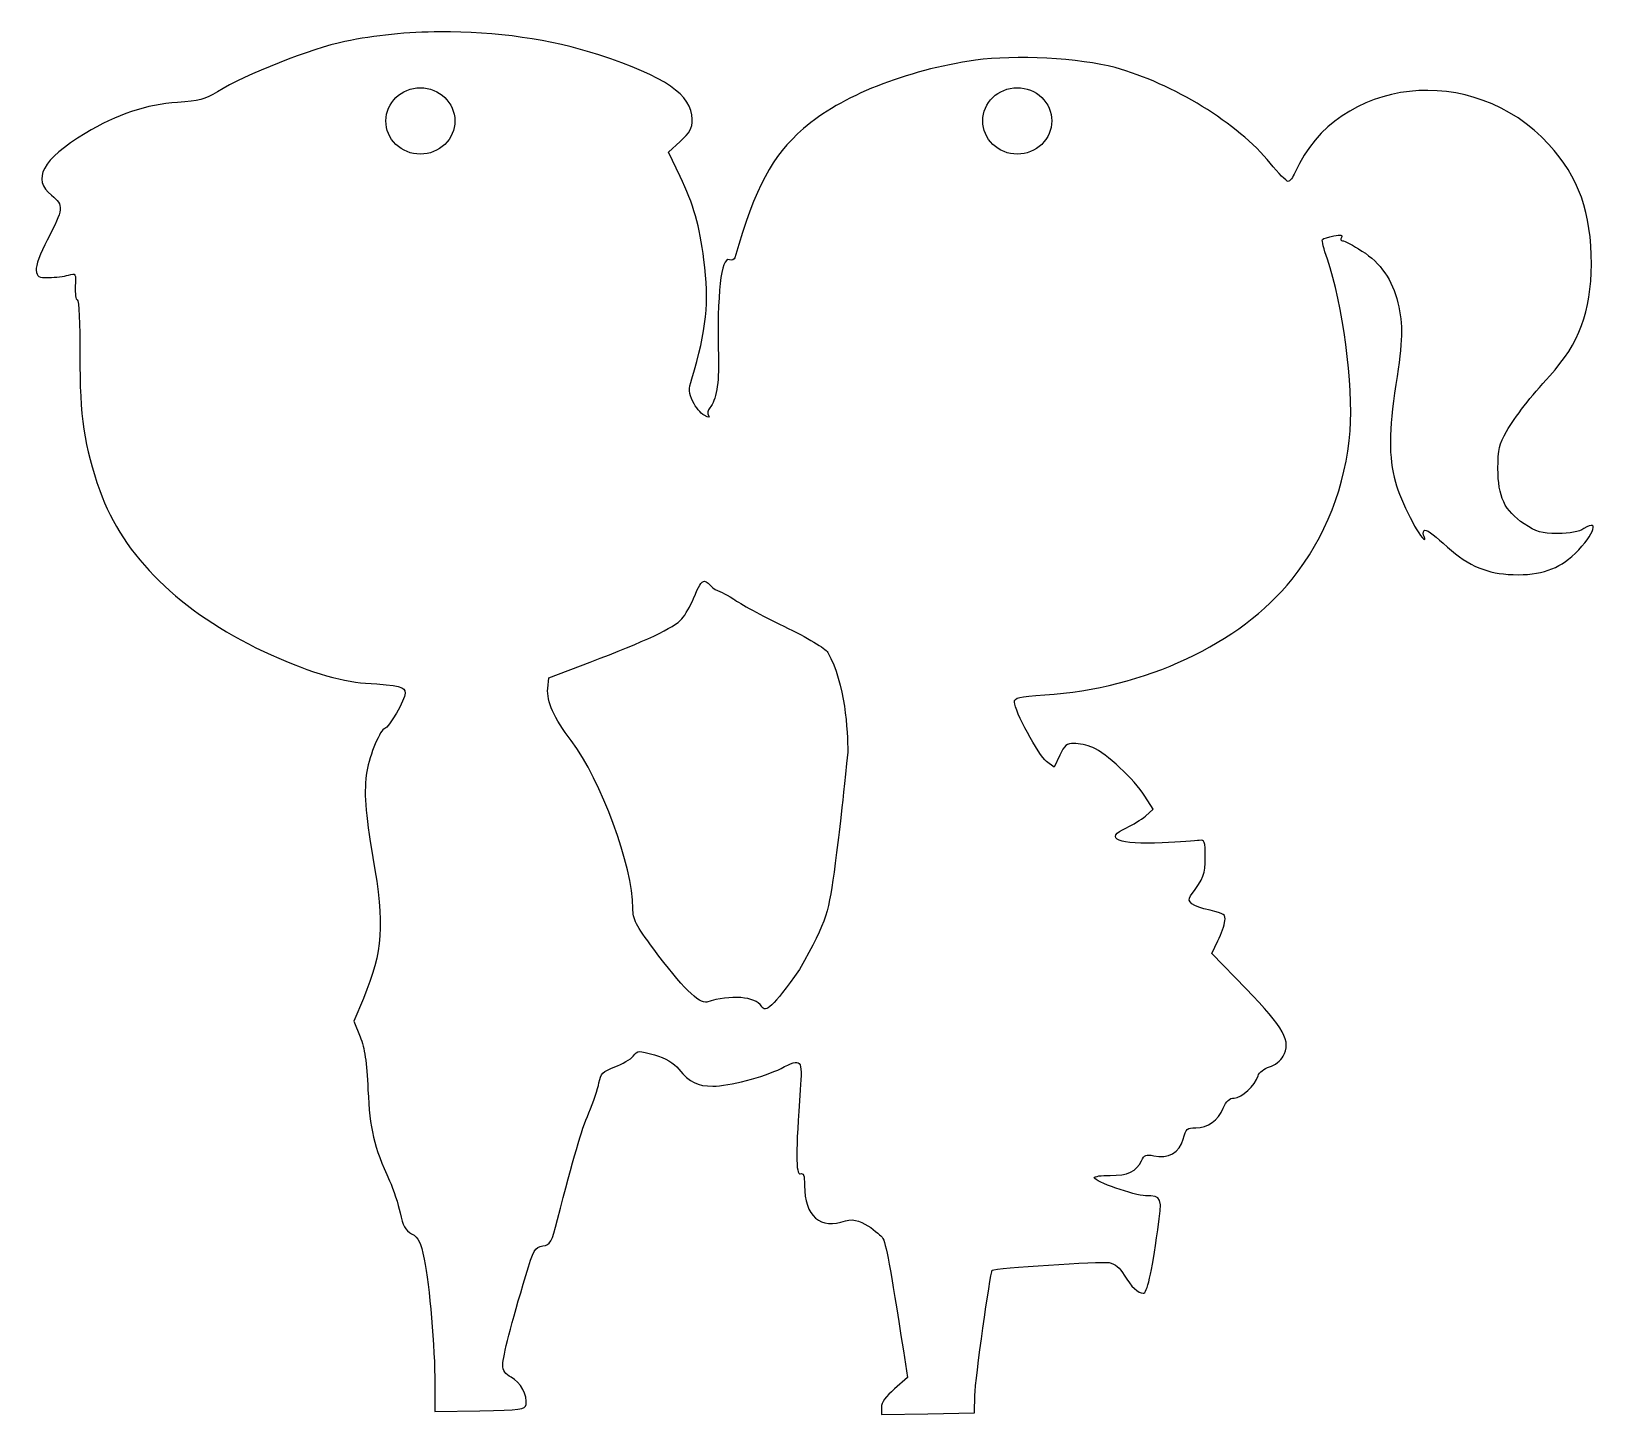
# Model space of a CAD drawing. Extents: x 7.7 to 48, y 5.3 to 40.9.
import ezdxf

# ---------------------------------------------------------------- set-up
doc = ezdxf.new("R2010")
doc.units = 0
doc.layers.get('0').update_dxf_attribs({"linetype": 'CONTINUOUS'})

msp = doc.modelspace()

# ---------------------------------------------------------------- linework, layer by layer
at = {"color": 1}
for points in [[(18.196167, 40.873164), (18.196167, 40.873164)], [(17.681884, 39.435044), (17.681884, 39.435044)], [(33.016142, 39.435044), (33.016142, 39.435044)], [(24.354896, 37.154115), (24.05283, 37.779743), (24.358203, 38.055903)], [(24.984935, 26.752132), (24.984935, 26.752132)], [(20.955, 23.997708), (20.979254, 24.275519), (22.042548, 24.676255)], [(34.107549, 22.280674), (33.962577, 21.972544), (33.770756, 22.123575)], [(36.310756, 20.721286), (36.510846, 20.893814), (36.296425, 21.228403)], [(38.897608, 16.280694), (38.018971, 17.191855), (38.173313, 17.515967)], [(16.217856, 16.035954), (15.975321, 15.447258), (16.134071, 15.04873)], [(30.090841, 6.976731), (30.197778, 6.293225), (29.861535, 6.00053)], [(18.055056, 6.120144), (18.053954, 5.415689), (19.212057, 5.436636)], [(29.525296, 5.52373), (29.525846, 5.52373), (29.525846, 5.339622), (30.721983, 5.360568), (31.918673, 5.381515), (31.926939, 5.837369)]]:
    msp.add_lwpolyline(points, dxfattribs=at)
for points in [[(18.196167, 40.873164), (17.352218, 40.867209), (16.518314, 40.784752), (15.744913, 40.623465)], [(22.267444, 40.278953), (21.03716, 40.680815), (19.60275, 40.883101), (18.196167, 40.873164)], [(15.744913, 40.623465), (14.880119, 40.443116), (13.185156, 39.775364), (12.469041, 39.332518)], [(24.663576, 38.626409), (24.663576, 39.24556), (23.972522, 39.721999), (22.267444, 40.278953)], [(31.946785, 40.142253), (30.146619, 39.884167), (28.471441, 39.218404), (27.524935, 38.38498)], [(35.52748, 39.952083), (34.638234, 40.195328), (32.945011, 40.285365), (31.946785, 40.142253)], [(39.517173, 37.495869), (38.685258, 38.518877), (37.021389, 39.543431), (35.52748, 39.952083)], [(46.674704, 37.979285), (44.732002, 40.104909), (41.244094, 39.723413), (40.156584, 37.266564)], [(12.469041, 39.332518), (12.145999, 39.132756), (11.992343, 39.091246), (11.444332, 39.056908)], [(16.794978, 38.582312), (16.795065, 39.053253), (17.192106, 39.434995), (17.681884, 39.435044)], [(17.681884, 39.435044), (18.171662, 39.434995), (18.568703, 39.053253), (18.568789, 38.582312)], [(32.129236, 38.582312), (32.129323, 39.053253), (32.526364, 39.434995), (33.016142, 39.435044)], [(33.016142, 39.435044), (33.251441, 39.435161), (33.477146, 39.345376), (33.643585, 39.18545)], [(33.643585, 39.18545), (33.810024, 39.025523), (33.903557, 38.808561), (33.903598, 38.582312)], [(11.444332, 39.056908), (10.644589, 39.006811), (9.886506, 38.752693), (9.07135, 38.260954)], [(17.054595, 37.979008), (16.888259, 38.139038), (16.794869, 38.35606), (16.794978, 38.582312)], [(18.568789, 38.582312), (18.568899, 38.35606), (18.475508, 38.139038), (18.309172, 37.979008)], [(24.358203, 38.055903), (24.614946, 38.287853), (24.663576, 38.378607), (24.663576, 38.626409)], [(27.524935, 38.38498), (26.694053, 37.653364), (26.307125, 36.926416), (25.760495, 35.067765)], [(32.388853, 37.979008), (32.222517, 38.139038), (32.129127, 38.35606), (32.129236, 38.582312)], [(33.903598, 38.582312), (33.903708, 38.355969), (33.810242, 38.138866), (33.643787, 37.978821)], [(9.07135, 38.260954), (7.96481, 37.593439), (7.689653, 37.08531), (8.209249, 36.6707)], [(17.681884, 37.729033), (17.446582, 37.729057), (17.220932, 37.818978), (17.054595, 37.979008)], [(18.309172, 37.979008), (18.142836, 37.818978), (17.917186, 37.729057), (17.681884, 37.729033)], [(33.016142, 37.729033), (32.78084, 37.729056), (32.55519, 37.818978), (32.388853, 37.979008)], [(33.643787, 37.978821), (33.477331, 37.818776), (33.251539, 37.728916), (33.016142, 37.729033)], [(47.764457, 34.901849), (47.768042, 36.215619), (47.43956, 37.142412), (46.674704, 37.979285)], [(24.966745, 35.017052), (24.857313, 35.889771), (24.700055, 36.439379), (24.354896, 37.154115)], [(39.971926, 37.026785), (39.929903, 37.029043), (39.725126, 37.240151), (39.517173, 37.495869)], [(40.156584, 37.266564), (40.097115, 37.13222), (40.013961, 37.024527), (39.971926, 37.026785)], [(8.209249, 36.6707), (8.525275, 36.418537), (8.515365, 36.320786), (8.096801, 35.521415)], [(8.096801, 35.521415), (7.917576, 35.17913), (7.800848, 34.858836), (7.814028, 34.745854)], [(40.982855, 35.027526), (40.891957, 35.288104), (40.834499, 35.518578), (40.855525, 35.539604)], [(40.855525, 35.539604), (40.87655, 35.560629), (41.007871, 35.600496), (41.147119, 35.628351)], [(41.147119, 35.628351), (41.329356, 35.664795), (41.385171, 35.654087), (41.346106, 35.590869)], [(41.346106, 35.590869), (41.316252, 35.542561), (41.329624, 35.503225), (41.375872, 35.503225)], [(41.375872, 35.503225), (41.422128, 35.503225), (41.645047, 35.384551), (41.871415, 35.239743)], [(25.622691, 35.016502), (25.40711, 35.099227), (25.29914, 34.135684), (25.340469, 32.50241)], [(41.871415, 35.239743), (42.35336, 34.931449), (42.655326, 34.496237), (42.794702, 33.908007)], [(7.814028, 34.745854), (7.833978, 34.574836), (7.870289, 34.553855), (8.140347, 34.557891)], [(24.654206, 31.953951), (25.037056, 33.224419), (25.106281, 33.904199), (24.966745, 35.017052)], [(25.760495, 35.067765), (25.745345, 35.01622), (25.683346, 34.993219), (25.622691, 35.016502)], [(41.567695, 30.621111), (41.656945, 31.787547), (41.377108, 33.897372), (40.982855, 35.027526)], [(46.694547, 32.033326), (47.456056, 32.866099), (47.761184, 33.683945), (47.764457, 34.901849)], [(8.140347, 34.557891), (8.307478, 34.560431), (8.532389, 34.588145), (8.639748, 34.619627)], [(8.639748, 34.619627), (8.830814, 34.675659), (8.834604, 34.669552), (8.816688, 34.330239)], [(8.816688, 34.330239), (8.806621, 34.139581), (8.829603, 33.983524), (8.867951, 33.983524)], [(8.867951, 33.983524), (8.907914, 33.983524), (8.936073, 33.375606), (8.934097, 32.559185)], [(42.794702, 33.908007), (42.930211, 33.33608), (42.921247, 32.951361), (42.74509, 31.810082)], [(8.934097, 32.559185), (8.930315, 30.984642), (9.042552, 30.224572), (9.447279, 29.08322)], [(25.340469, 32.50241), (25.357504, 31.829344), (25.284701, 31.410176), (25.116124, 31.207052)], [(24.68342, 31.36966), (24.575175, 31.596655), (24.570993, 31.677802), (24.654206, 31.953951)], [(45.586055, 30.603472), (45.809126, 30.987187), (46.207039, 31.500191), (46.694547, 32.033326)], [(42.74509, 31.810082), (42.556416, 30.587654), (42.55334, 29.981327), (42.732966, 29.297091)], [(24.973359, 31.017986), (24.882901, 31.066399), (24.752558, 31.22468), (24.68342, 31.36966)], [(25.116124, 31.207052), (25.068987, 31.150258), (25.054622, 31.064663), (25.084154, 31.016883)], [(25.084154, 31.016883), (25.123919, 30.952533), (25.095157, 30.952779), (24.973359, 31.017986)], [(40.076106, 26.806703), (40.931321, 27.867791), (41.460623, 29.221777), (41.567695, 30.621111)], [(45.365018, 29.65373), (45.365018, 30.144968), (45.395673, 30.275979), (45.586055, 30.603472)], [(46.038603, 28.229388), (45.53294, 28.567671), (45.365018, 28.922861), (45.365018, 29.65373)], [(9.447279, 29.08322), (10.045112, 27.397295), (11.507277, 25.96257), (13.658563, 24.950759)], [(42.732966, 29.297091), (42.853607, 28.837585), (43.363896, 27.830309), (43.476003, 27.830309)], [(47.260645, 27.387132), (47.787354, 27.850767), (48.027934, 28.404428), (47.573187, 28.106466)], [(43.46553, 27.906376), (43.439819, 27.948156), (43.440979, 28.017524), (43.467734, 28.060715)], [(43.476003, 27.830309), (43.496323, 27.830309), (43.491353, 27.864593), (43.46553, 27.906376)], [(43.467734, 28.060715), (43.495448, 28.105568), (43.706138, 27.963374), (43.959419, 27.728884)], [(46.895743, 27.982443), (46.471662, 27.982443), (46.359403, 28.014778), (46.038603, 28.229388)], [(47.573187, 28.106466), (47.447375, 28.024034), (47.219435, 27.982443), (46.895743, 27.982443)], [(43.959419, 27.728884), (44.534348, 27.196598), (45.005854, 26.970414), (45.623536, 26.930725)], [(45.623536, 26.930725), (46.351351, 26.883958), (46.845547, 27.021753), (47.260645, 27.387132)], [(24.70161, 26.31116), (24.830728, 26.622025), (24.89488, 26.759645), (24.984935, 26.752132)], [(24.984935, 26.752132), (25.038968, 26.747617), (25.102089, 26.690709), (25.194397, 26.587317)], [(33.722798, 23.832343), (36.295508, 23.999063), (38.732694, 25.13989), (40.076106, 26.806703)], [(24.4023, 25.787505), (24.488582, 25.887288), (24.623515, 26.123138), (24.70161, 26.31116)], [(25.194397, 26.587317), (25.373345, 26.459482), (25.472498, 26.475436), (25.731832, 26.295175)], [(25.731832, 26.295175), (25.87539, 26.186771), (26.454307, 25.873442), (27.018368, 25.598989)], [(22.042548, 24.676255), (23.445326, 25.204962), (24.210113, 25.565235), (24.4023, 25.787505)], [(27.018368, 25.598989), (27.638137, 25.297435), (28.085492, 25.031708), (28.14891, 24.927058)], [(13.658563, 24.950759), (14.697617, 24.462057), (15.615523, 24.174614), (16.269119, 24.133858)], [(28.14891, 24.927058), (28.600993, 24.127181), (28.65959, 22.901303), (28.660437, 22.360599)], [(16.269119, 24.133858), (17.14915, 24.078983), (17.294931, 24.042723), (17.294931, 23.877544)], [(17.294931, 23.877544), (17.294931, 23.718252), (16.862114, 22.968591), (16.770174, 22.968591)], [(21.555825, 22.658807), (21.118787, 23.239798), (20.926666, 23.667172), (20.955, 23.997708)], [(32.943933, 23.646584), (32.943933, 23.763673), (33.04663, 23.788525), (33.722798, 23.832343)], [(33.770756, 22.123575), (33.562699, 22.287233), (32.943933, 23.426784), (32.943933, 23.646584)], [(16.770174, 22.968591), (16.661794, 22.968591), (16.375713, 22.287978), (16.307153, 21.86671)], [(23.142222, 18.348302), (23.13677, 19.435589), (22.329073, 21.630857), (21.555825, 22.658807)], [(28.660437, 22.360599), (28.495385, 20.726962), (28.442347, 20.251601), (28.340733, 19.511919)], [(34.474658, 22.588801), (34.289749, 22.588801), (34.22832, 22.53727), (34.107549, 22.280674)], [(34.960828, 22.478007), (34.815484, 22.538735), (34.596711, 22.588801), (34.474658, 22.588801)], [(36.296425, 21.228403), (36.01801, 21.663087), (35.297288, 22.337426), (34.960828, 22.478007)], [(16.307153, 21.86671), (16.225575, 21.365475), (16.264464, 20.810536), (16.462595, 19.658542)], [(35.818521, 20.418117), (35.978869, 20.490423), (36.200582, 20.626618), (36.310756, 20.721286)], [(36.742356, 20.031716), (35.625413, 19.974684), (35.215661, 20.146267), (35.818521, 20.418117)], [(37.692101, 20.096206), (37.608535, 20.083252), (37.181073, 20.054124), (36.742356, 20.031716)], [(37.844236, 19.660195), (37.844326, 20.076736), (37.829899, 20.117542), (37.692101, 20.096206)], [(16.462595, 19.658542), (16.766937, 17.889068), (16.725027, 17.267592), (16.217856, 16.035954)], [(28.340733, 19.511919), (28.159428, 18.206489), (28.161674, 18.099679), (27.421306, 16.77293)], [(37.466103, 18.667456), (37.818791, 19.148115), (37.844174, 19.214476), (37.844236, 19.660195)], [(37.971566, 18.299244), (37.508454, 18.40436), (37.355007, 18.516055), (37.466103, 18.667456)], [(23.68076, 17.296584), (23.21215, 17.928294), (23.14369, 18.062118), (23.142222, 18.348302)], [(38.351353, 18.024187), (38.373338, 18.189166), (38.33521, 18.216705), (37.971566, 18.299244)], [(38.173313, 17.515967), (38.257991, 17.694331), (38.337922, 17.923279), (38.351353, 18.024187)], [(25.042261, 15.941147), (24.85096, 15.880427), (24.393981, 16.335118), (23.68076, 17.296584)], [(27.421306, 16.77293), (26.71798, 15.797798), (26.56021, 15.646733), (26.444002, 15.834761)], [(39.851211, 14.546572), (40.062161, 14.92668), (39.875087, 15.266851), (38.897608, 16.280694)], [(26.444002, 15.834761), (26.288822, 16.085857), (25.651139, 16.134396), (25.042261, 15.941147)], [(16.134071, 15.04873), (16.253123, 14.749732), (16.303828, 14.408342), (16.336367, 13.68392)], [(22.676445, 14.272065), (22.871052, 14.344272), (23.084507, 14.47117), (23.151042, 14.554287)], [(23.151042, 14.554287), (23.267864, 14.700225), (23.28638, 14.701221), (23.695091, 14.5824)], [(23.695091, 14.5824), (23.988627, 14.49707), (24.181776, 14.383625), (24.324579, 14.212536)], [(39.495126, 14.273169), (39.631538, 14.3136), (39.789317, 14.435057), (39.851211, 14.546572)], [(22.270751, 13.863616), (22.316326, 14.108097), (22.364429, 14.156298), (22.676445, 14.272065)], [(24.324579, 14.212536), (24.605923, 13.875453), (24.793938, 13.78189), (25.196602, 13.77873)], [(25.196602, 13.77873), (25.593779, 13.775625), (26.521241, 14.017247), (26.947261, 14.234583)], [(26.947261, 14.234583), (27.477568, 14.50513), (27.49943, 14.480252), (27.440048, 13.681162)], [(39.202981, 14.045517), (39.229764, 14.134648), (39.354419, 14.231465), (39.495126, 14.273169)], [(22.009475, 13.092464), (22.124856, 13.364086), (22.242322, 13.711132), (22.270751, 13.863616)], [(38.590581, 13.472253), (38.780915, 13.472253), (39.128519, 13.797782), (39.202981, 14.045517)], [(16.336367, 13.68392), (16.381328, 12.682928), (16.489794, 12.225141), (16.889236, 11.350075)], [(27.440048, 13.681162), (27.324498, 12.126381), (27.325149, 11.481743), (27.441701, 11.526464)], [(38.308909, 13.216489), (38.386385, 13.401909), (38.464036, 13.472253), (38.590581, 13.472253)], [(21.207457, 10.357335), (21.617632, 11.962926), (21.814418, 12.633269), (22.009475, 13.092464)], [(37.602253, 12.712677), (37.919375, 12.712677), (38.174419, 12.894606), (38.308909, 13.216489)], [(37.277034, 12.417778), (37.348518, 12.683253), (37.380723, 12.712677), (37.602253, 12.712677)], [(36.520769, 11.989483), (36.892498, 11.907839), (37.184214, 12.073063), (37.277034, 12.417778)], [(35.4018, 11.486775), (35.85247, 11.481384), (36.082724, 11.588118), (36.206577, 11.859949)], [(36.206577, 11.859949), (36.276255, 12.012879), (36.324656, 12.032559), (36.520769, 11.989483)], [(16.889236, 11.350075), (16.992863, 11.123052), (17.115179, 10.750781), (17.160985, 10.522701)], [(27.441701, 11.526464), (27.52608, 11.558843), (27.550291, 11.491979), (27.550291, 11.226602)], [(34.995556, 11.427243), (34.995556, 11.462614), (35.17823, 11.489315), (35.4018, 11.486775)], [(36.310203, 10.964223), (36.032036, 10.965634), (34.995556, 11.330644), (34.995556, 11.427243)], [(27.550291, 11.226602), (27.550291, 10.436815), (27.955302, 10.087206), (28.605316, 10.316546)], [(36.627153, 10.089444), (36.747986, 10.927619), (36.735456, 10.962248), (36.310203, 10.964223)], [(17.160985, 10.522701), (17.227248, 10.192746), (17.287824, 10.083001), (17.45809, 9.985815)], [(20.825465, 9.673827), (21.027583, 9.70917), (21.053958, 9.756498), (21.207457, 10.357335)], [(28.605316, 10.316546), (29.044166, 10.470284), (29.577634, 9.842517), (29.547896, 9.902032)], [(36.252878, 8.458398), (36.351043, 8.458398), (36.461274, 8.938771), (36.627153, 10.089444)], [(17.45809, 9.985815), (17.638081, 9.883072), (17.689557, 9.779367), (17.781102, 9.332076)], [(29.547896, 9.902032), (29.644879, 9.731237), (29.743039, 9.200323), (30.090841, 6.976731)], [(17.781102, 9.332076), (17.917505, 8.665611), (18.055649, 7.047247), (18.055056, 6.120144)], [(20.391107, 8.914254), (20.592472, 9.582565), (20.624312, 9.638654), (20.825465, 9.673827)], [(32.37563, 9.050954), (32.422818, 9.107238), (35.175582, 9.284713), (35.376996, 9.244432)], [(19.801857, 6.617891), (19.802059, 6.833481), (20.01967, 7.681471), (20.391107, 8.914254)], [(31.926939, 5.837369), (31.933938, 6.224798), (32.319076, 8.983495), (32.37563, 9.050954)], [(35.376996, 9.244432), (35.529077, 9.214017), (35.655394, 9.109707), (35.766155, 8.923624)], [(35.766155, 8.923624), (35.946667, 8.620359), (36.116263, 8.458398), (36.252878, 8.458398)], [(20.018485, 6.298737), (19.860051, 6.380663), (19.801857, 6.46693), (19.801857, 6.617891)], [(20.396068, 5.596489), (20.440075, 5.825716), (20.249982, 6.179024), (20.018485, 6.298737)], [(29.861535, 6.00053), (29.637056, 5.80506), (29.525296, 5.646533), (29.525296, 5.52373)], [(19.212057, 5.436636), (20.263845, 5.455686), (20.37183, 5.470234), (20.396068, 5.596489)]]:
    msp.add_open_spline(points, degree=3, dxfattribs=at)

doc.saveas('drawing.dxf')
